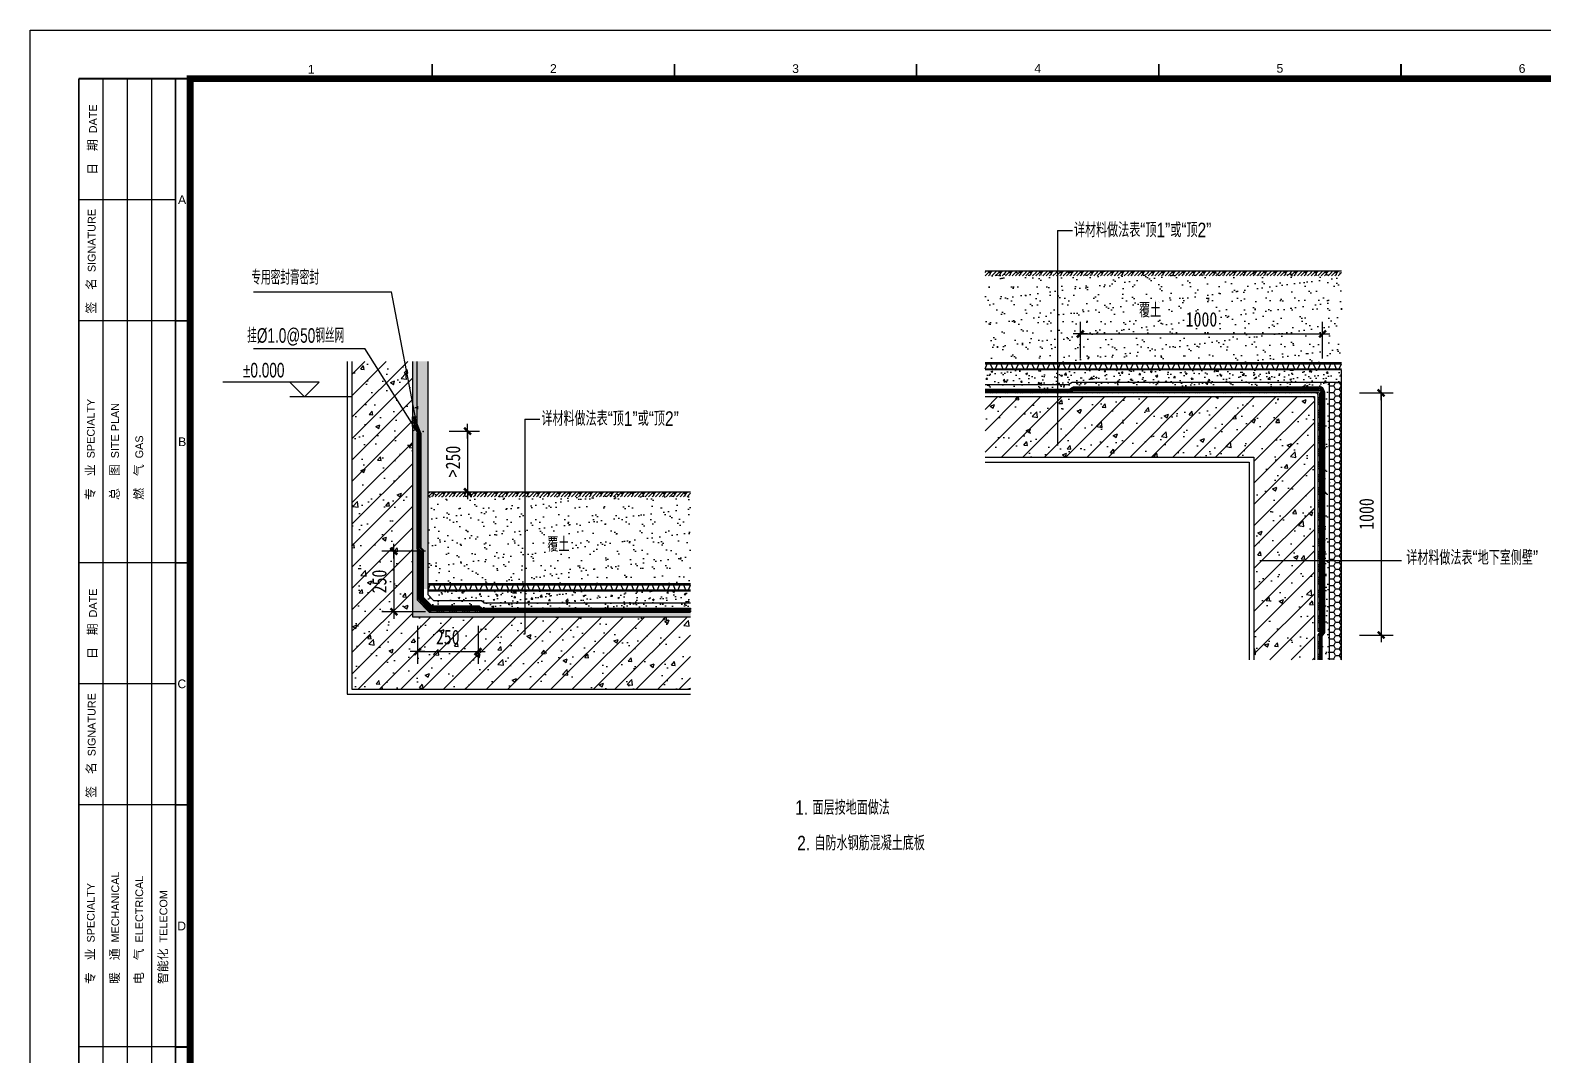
# Model space of a CAD drawing. Extents: x 447078 to 1776277, y 243534 to 519428.
# Drawn here: x 518995 to 525244, y 295565 to 299802 of the extents above; entities that cross this region are included whole.
import ezdxf
from ezdxf.enums import TextEntityAlignment as Align

# ---------------------------------------------------------------- set-up
doc = ezdxf.new("R2010")
doc.units = 0
doc.header["$LTSCALE"] = 1000
doc.header["$MEASUREMENT"] = 0
doc.layers.get('Defpoints').update_dxf_attribs({"color": 2, "lineweight": 15})
for name, color, linetype in [('ANNO-LEVL', 3, 'Continuous'), ('B-G', 3, 'Continuous'), ('DETL-THIN', 192, 'Continuous'), ('G-0-XREF', 2, 'Continuous'), ('GNRL-ANNO-DIMS', 3, 'Continuous'), ('HATH', 8, 'Continuous'), ('PUB-TEXT', 7, 'Continuous'), ('SEAT-ASCE', 30, 'Continuous'), ('WALL-HATH', 251, 'Continuous'), ('WALL-SHER', 210, 'Continuous'), ('图框CCDI_B0GA1+0.00$0$G-ANNO-TEXT', 33, 'Continuous'), ('图框CCDI_B0GA1+0.00$0$G-BORD', 3, 'Continuous')]:
    doc.layers.add(name, color=color, linetype=linetype)
doc.styles.add('CCDI-TOG-05', font='zjdz-s.shx', dxfattribs={"width": 0.8, "bigfont": 'zjdz.shx'})
doc.styles.add('DIM_FONT', font='txt', dxfattribs={"width": 0.8})
doc.styles.add('ZJDZ', font='zjdz-s.shx', dxfattribs={"width": 0.7, "bigfont": 'zjdz.shx'})
doc.styles.add('图框CCDI_B0GA1+0.00$0$CCDI_T_G01', font='arial.ttf')
doc.dimstyles.new('AXIS20', dxfattribs={"dimscale": 0.2, "dimtxt": 300, "dimasz": 1, "dimexe": 250, "dimexo": 300, "dimgap": 150, "dimtad": 1, "dimdec": 0, "dimzin": 0, "dimdsep": 46, "dimtxsty": 'DIM_FONT', "dimblk": '_DIMX', "dimblk1": '_DIMX', "dimblk2": '_DIMX', "dimcen": 0.09, "dimse1": 1, "dimse2": 1, "dimclrt": 7, "dimadec": 0, "dimazin": 0, "dimtfac": 1, "dimtdec": 0, "dimtix": 1, "dimtmove": 2, "dimatfit": 3, "dimldrblk": '_DIMX', "dimfxl": 1, "dimtolj": 1, "dimtzin": 0, "dimarcsym": 0})
pattern_1 = [(45, (-373964.51, 442472.995), (-26.5165043, 26.5165043), []), (45, (-373955.672, 442472.995), (-26.5165043, 26.5165043), []), (45, (-373946.833, 442472.995), (-26.5165043, 26.5165043), []), (45, (-373937.994, 442472.995), (-26.5165043, 26.5165043), [])]

# ---------------------------------------------------------------- blocks, each defined once
blk = doc.blocks.new('图框CCDI_B0GA1+0.00')
at = {"layer": '图框CCDI_B0GA1+0.00$0$G-BORD'}
for p, q in [((1500, 58400), (1500, 28400)), ((2000, 58400), (2000, 28400)), ((2500, 58400), (2500, 28400)), ((3300, 58400), (3050, 58400)), ((3300, 58400), (3050, 58400)), ((3000, 55900), (1000, 55900)), ((3000, 53400), (1000, 53400)), ((3050, 53400), (3300, 53400)), ((3000, 48400), (1000, 48400)), ((3050, 48400), (3300, 48400)), ((3000, 45900), (1000, 45900)), ((3000, 43400), (1000, 43400)), ((3050, 43400), (3300, 43400)), ((3000, 38400), (1000, 38400)), ((3050, 38400), (3300, 38400))]:
    blk.add_line(p, q, dxfattribs=at)
blk.add_lwpolyline([(0, 59400), (84100, 59400), (84100, 0), (0, 0)], close=True, dxfattribs=at)
at = {"layer": '图框CCDI_B0GA1+0.00$0$G-BORD', "const_width": 140}
blk.add_lwpolyline([(3300, 58400), (83100, 58400), (83100, 1000), (3300, 1000)], close=True, dxfattribs=at)
at = {"layer": '图框CCDI_B0GA1+0.00$0$G-BORD', "const_width": 35}
for points in [[(8300, 58700), (8300, 58400)], [(13300, 58700), (13300, 58400)], [(18300, 58400), (18300, 58700)], [(23300, 58400), (23300, 58700)], [(28300, 58400), (28300, 58700)], [(1000, 58400), (1000, 28400)], [(3300, 58400), (1000, 58400)], [(3000, 58400), (3000, 28400)], [(3300, 58400), (3300, 38400)], [(3300, 53400), (3000, 53400)], [(3300, 48400), (3000, 48400)], [(3300, 43400), (3000, 43400)], [(3300, 38400), (3000, 38400)]]:
    blk.add_lwpolyline(points, dxfattribs=at)
at = {"layer": '图框CCDI_B0GA1+0.00$0$G-ANNO-TEXT', "style": '图框CCDI_B0GA1+0.00$0$CCDI_T_G01'}
for s, p in [('1', (5800, 58595)), ('2', (10800, 58609)), ('3', (15800, 58607)), ('4', (20800, 58611)), ('5', (25800, 58613)), ('6', (30800, 58610)), ('A', (3134, 55900)), ('B', (3137, 50900)), ('C', (3129, 45900)), ('D', (3126, 40900))]:
    blk.add_text(s, height=180, dxfattribs=at).set_placement(p, align=Align.MIDDLE_CENTER)
at = {"layer": '图框CCDI_B0GA1+0.00$0$G-ANNO-TEXT', "char_height": 200, "rotation": 90, "style": '图框CCDI_B0GA1+0.00$0$CCDI_T_G01'}
for s, insert, width, attachment_point, line_spacing_factor in [('{\\fSimSun|b0|i0|c134|p54;\\H0.9x;日  期 \\fArial|b0|i0|c0|p39;\\H0.8889x;DATE}', (1295, 57141), 2500, 5, 0.96), ('{\\fSimSun|b0|i0|c134|p54;\\H0.9x;签  名 \\fArial|b0|i0|c0|p34;\\H0.8889x;SIGNATURE}', (1268, 53546), 3400, 4, 0.9), ('{\\fSimSun|b0|i0|c134|p54;\\H0.9x;专  业\\fSimSun|b0|i0|c0|p54; \\fArial|b0|i0|c0|p34;\\H0.8889x;SPECIALTY}', (1250, 49700), 5000, 4, 0.9), ('{\\fSimSun|b0|i0|c134|p54;\\H0.9x;总  图\\fSimSun|b0|i0|c0|p54; \\fArial|b0|i0|c0|p34;\\H0.8889x;SITE PLAN}', (1750, 49700), 3400, 4, 0.9), ('{\\fSimSun|b0|i0|c134|p54;\\H0.9x;燃  气\\fSimSun|b0|i0|c0|p54; \\fArial|b0|i0|c0|p34;\\H0.8889x;GAS}', (2250, 49700), 3400, 4, 0.9), ('{\\fSimSun|b0|i0|c134|p54;\\H0.9x;日  期 \\fArial|b0|i0|c0|p39;\\H0.8889x;DATE}', (1295, 47141), 2500, 5, 0.96), ('{\\fSimSun|b0|i0|c134|p54;\\H0.9x;签  名 \\fArial|b0|i0|c0|p34;\\H0.8889x;SIGNATURE}', (1268, 43546), 3400, 4, 0.9), ('{\\fSimSun|b0|i0|c134|p54;\\H0.9x;暖  通\\fSimSun|b0|i0|c0|p54; \\fArial|b0|i0|c0|p34;\\H0.8889x;MECHANICAL}', (1755, 39700), 3445.37, 4, 0.9), ('{\\fSimSun|b0|i0|c134|p54;\\H0.9x;电  气\\fSimSun|b0|i0|c0|p54; \\fArial|b0|i0|c0|p34;\\H0.8889x;ELECTRICAL}', (2250, 39700), 3400, 4, 0.9), ('{\\fSimSun|b0|i0|c134|p54;\\H0.9x;专  业\\fSimSun|b0|i0|c0|p54; \\fArial|b0|i0|c0|p34;\\H0.8889x;SPECIALTY}', (1250, 39700), 5000, 4, 0.9), ('{\\fSimSun|b0|i0|c134|p54;\\H0.9x;智能化\\fSimSun|b0|i0|c0|p54; \\fArial|b0|i0|c0|p34;\\H0.8889x;TELECOM}', (2750, 39700), 3400, 4, 0.9)]:
    blk.add_mtext(s, dxfattribs=dict(at, insert=insert, width=width, attachment_point=attachment_point, line_spacing_factor=line_spacing_factor))
blk = doc.blocks.new('_DIMX')
blk.add_line((-150, 0), (150, 0))
at = {"const_width": 50}
blk.add_lwpolyline([(-70, -70), (70, 70)], dxfattribs=at)
blk = doc.blocks.new('*D3594')
at = {"layer": 'Defpoints', "color": 0}
for p in [(520665.1, 298145.6), (520665.1, 297894.7), (520800.3, 297894.7)]:
    blk.add_point(p, dxfattribs=at)
at = {"layer": 'GNRL-ANNO-DIMS', "color": 0, "lineweight": -2}
for p, q in [((520725.1, 298145.6), (520850.3, 298145.6)), ((520800.3, 298145.4), (520800.3, 297894.9)), ((520725.1, 297894.7), (520850.3, 297894.7))]:
    blk.add_line(p, q, dxfattribs=at)
at = {"layer": 'GNRL-ANNO-DIMS', "color": 0, "lineweight": -2, "xscale": 0.2, "yscale": 0.2, "zscale": 0.2}
for p, rotation in [((520800.3, 298145.6), 90), ((520800.3, 297894.7), 270)]:
    blk.add_blockref('_DIMX', p, dxfattribs=dict(at, rotation=rotation))
at = {"layer": 'GNRL-ANNO-DIMS', "color": 7, "insert": (520740.3, 298020.2), "char_height": 60, "attachment_point": 5, "rotation": 90, "style": 'DIM_FONT'}
blk.add_mtext('\\A1;>250', dxfattribs=at)
blk = doc.blocks.new('*D3595')
at = {"layer": 'Defpoints', "color": 0}
for p in [(520686.3, 297649.6), (520496.1, 297399.6), (520686.3, 297399.6)]:
    blk.add_point(p, dxfattribs=at)
at = {"layer": 'GNRL-ANNO-DIMS', "color": 0, "lineweight": -2}
for p, q in [((520626.3, 297649.6), (520446.1, 297649.6)), ((520496.1, 297649.4), (520496.1, 297399.8)), ((520626.3, 297399.6), (520446.1, 297399.6))]:
    blk.add_line(p, q, dxfattribs=at)
at = {"layer": 'GNRL-ANNO-DIMS', "color": 0, "lineweight": -2, "xscale": 0.2, "yscale": 0.2, "zscale": 0.2}
for p, rotation in [((520496.1, 297649.6), 90), ((520496.1, 297399.6), 270)]:
    blk.add_blockref('_DIMX', p, dxfattribs=dict(at, rotation=rotation))
at = {"layer": 'GNRL-ANNO-DIMS', "color": 7, "insert": (520436.1, 297524.6), "char_height": 60, "attachment_point": 5, "rotation": 90, "style": 'DIM_FONT'}
blk.add_mtext('\\A1;250', dxfattribs=at)
blk = doc.blocks.new('*D3596')
at = {"layer": 'Defpoints', "color": 0}
for p in [(520593.7, 297400.9), (520843.7, 297400.9), (520843.7, 297234.7)]:
    blk.add_point(p, dxfattribs=at)
at = {"layer": 'GNRL-ANNO-DIMS', "color": 0, "lineweight": -2}
for p, q in [((520593.7, 297340.9), (520593.7, 297184.7)), ((520843.7, 297340.9), (520843.7, 297184.7)), ((520593.9, 297234.7), (520843.5, 297234.7))]:
    blk.add_line(p, q, dxfattribs=at)
at = {"layer": 'GNRL-ANNO-DIMS', "color": 0, "lineweight": -2, "xscale": 0.2, "yscale": 0.2, "zscale": 0.2, "rotation": 180}
blk.add_blockref('_DIMX', (520593.7, 297234.7), dxfattribs=at)
at = {"layer": 'GNRL-ANNO-DIMS', "color": 0, "lineweight": -2, "xscale": 0.2, "yscale": 0.2, "zscale": 0.2}
blk.add_blockref('_DIMX', (520843.7, 297234.7), dxfattribs=at)
at = {"layer": 'GNRL-ANNO-DIMS', "color": 7, "insert": (520718.7, 297294.7), "char_height": 60, "attachment_point": 5, "style": 'DIM_FONT'}
blk.add_mtext('\\A1;250', dxfattribs=at)
blk = doc.blocks.new('BG')
at = {"layer": 'ANNO-LEVL', "linetype": 'Continuous'}
blk.add_lwpolyline([(300, 300), (0, 0), (-300, 300), (1686, 300)], dxfattribs=at)
at = {"layer": 'ANNO-LEVL', "style": 'ZJDZ', "width": 0.7}
blk.add_attdef('BG', (230, 400), '', height=300, dxfattribs=at)
blk = doc.blocks.new('*D3597')
at = {"layer": 'Defpoints', "color": 0}
for p in [(520665.1, 298145.6), (520665.1, 297894.7), (520800.3, 297894.7)]:
    blk.add_point(p, dxfattribs=at)
at = {"layer": 'GNRL-ANNO-DIMS', "color": 0, "lineweight": -2}
for p, q in [((520725.1, 298145.6), (520850.3, 298145.6)), ((520800.3, 298145.4), (520800.3, 297894.9)), ((520725.1, 297894.7), (520850.3, 297894.7))]:
    blk.add_line(p, q, dxfattribs=at)
at = {"layer": 'GNRL-ANNO-DIMS', "color": 0, "lineweight": -2, "xscale": 0.2, "yscale": 0.2, "zscale": 0.2}
for p, rotation in [((520800.3, 298145.6), 90), ((520800.3, 297894.7), 270)]:
    blk.add_blockref('_DIMX', p, dxfattribs=dict(at, rotation=rotation))
at = {"layer": 'GNRL-ANNO-DIMS', "color": 7, "insert": (520740.3, 298020.2), "char_height": 60, "attachment_point": 5, "rotation": 90, "style": 'DIM_FONT'}
blk.add_mtext('\\A1;>250', dxfattribs=at)
blk = doc.blocks.new('*D3598')
at = {"layer": 'Defpoints', "color": 0}
for p in [(524330.9, 298546.9), (523330.9, 298385.9), (524330.9, 298385.9)]:
    blk.add_point(p, dxfattribs=at)
at = {"layer": 'GNRL-ANNO-DIMS', "color": 0, "lineweight": -2}
for p, q in [((523330.9, 298445.9), (523330.9, 298596.9)), ((524330.9, 298445.9), (524330.9, 298596.9)), ((523331.1, 298546.9), (524330.7, 298546.9))]:
    blk.add_line(p, q, dxfattribs=at)
at = {"layer": 'GNRL-ANNO-DIMS', "color": 0, "lineweight": -2, "xscale": 0.2, "yscale": 0.2, "zscale": 0.2, "rotation": 180}
blk.add_blockref('_DIMX', (523330.9, 298546.9), dxfattribs=at)
at = {"layer": 'GNRL-ANNO-DIMS', "color": 0, "lineweight": -2, "xscale": 0.2, "yscale": 0.2, "zscale": 0.2}
blk.add_blockref('_DIMX', (524330.9, 298546.9), dxfattribs=at)
at = {"layer": 'GNRL-ANNO-DIMS', "color": 7, "insert": (523830.9, 298606.9), "char_height": 60, "attachment_point": 5, "style": 'DIM_FONT'}
blk.add_mtext('\\A1;1000', dxfattribs=at)
blk = doc.blocks.new('*D3599')
at = {"layer": 'Defpoints', "color": 0}
for p in [(524422.8, 298303.3), (524422.8, 297303.3), (524572.6, 297303.3)]:
    blk.add_point(p, dxfattribs=at)
at = {"layer": 'GNRL-ANNO-DIMS', "color": 0, "lineweight": -2}
for p, q in [((524482.8, 298303.3), (524622.6, 298303.3)), ((524572.6, 298303.1), (524572.6, 297303.5)), ((524482.8, 297303.3), (524622.6, 297303.3))]:
    blk.add_line(p, q, dxfattribs=at)
at = {"layer": 'GNRL-ANNO-DIMS', "color": 0, "lineweight": -2, "xscale": 0.2, "yscale": 0.2, "zscale": 0.2}
for p, rotation in [((524572.6, 298303.3), 90), ((524572.6, 297303.3), 270)]:
    blk.add_blockref('_DIMX', p, dxfattribs=dict(at, rotation=rotation))
at = {"layer": 'GNRL-ANNO-DIMS', "color": 7, "insert": (524512.6, 297803.3), "char_height": 60, "attachment_point": 5, "rotation": 90, "style": 'DIM_FONT'}
blk.add_mtext('\\A1;1000', dxfattribs=at)
blk = doc.blocks.new('$LinePat$自然土壤')
at = {"color": 0}
for p, q in [((0, -90), (71, -19)), ((0, -300), (211, -89)), ((210, -300), (286, -224)), ((420, -300), (630, -90))]:
    blk.add_line(p, q, dxfattribs=at)
for points in [[(0, 0), (630, 0), (168, -45), (462, -45)], [(168, -45), (462, -45), (252, -132), (378, -132)], [(252, -132), (378, -132), (315, -300)]]:
    blk.add_solid(points, dxfattribs=at)

msp = doc.modelspace()

# ---------------------------------------------------------------- hatches: boundary and pattern name
at = {"layer": 'DETL-THIN'}
h = msp.add_hatch(dxfattribs=at)
h.set_pattern_fill('ANSI34', color=256, scale=50, style=0)
h.set_pattern_definition(pattern_1)
h.paths.add_polyline_path([(522937.3, 298308.5), (522937.3, 298303.5), (523289.2, 298303.5), (523306.3, 298313.5), (523639.7, 298313.5), (523639.7, 298318.5), (523305, 298318.5), (523287.9, 298308.5)])
h.paths.add_polyline_path([(523286.5, 298313.5), (523303.6, 298323.5), (523639.7, 298323.5), (523639.7, 298328.5), (523302.3, 298328.5), (523285.2, 298318.5), (522937.3, 298318.5), (522937.3, 298313.5)])
h = msp.add_hatch(dxfattribs=at)
h.set_pattern_fill('ANSI34', color=256, scale=50, style=0)
h.set_pattern_definition(pattern_1)
h.paths.add_polyline_path([(524313.3, 297200.6), (524318.3, 297200.6), (524318.3, 297302.3), (524328.3, 297316.9), (524328.3, 297446.9), (524323.3, 297446.9), (524323.3, 297318.5), (524313.3, 297303.9)])
h.paths.add_polyline_path([(524323.3, 297200.6), (524328.3, 297200.6), (524328.3, 297299.2), (524338.3, 297313.8), (524338.3, 297446.9), (524333.3, 297446.9), (524333.3, 297315.4), (524323.3, 297300.8)])
at = {"layer": 'HATH', "lineweight": -3}
h = msp.add_hatch(dxfattribs=at)
h.set_pattern_fill('AR-SAND', color=256, scale=15, style=0)
h.set_pattern_definition([(37.5, (136404.237, 381946.975), (-1.2000235, 36.7059928), [0, -28.956, 0, -32.385, 0, -30.95625]), (7.5, (136404.237, 381946.975), (33.714246, 53.7618825), [0, -15.621, 0, -26.0985, 0, -10.00125]), (327.5, (136380.805, 381946.975), (59.3244278, 0.1077889), [0, -9.525, 0, -34.29, 0, -44.7675]), (317.5, (136380.805, 381946.975), (57.266734, 16.719699), [0, -4.7625, 0, -22.479, 0, -25.7175])])
h.paths.add_polyline_path([(520592.3, 298433.4), (520572.8, 298433.4), (520572.8, 298204.1), (520592.3, 298204.1)])
h.paths.add_polyline_path([(520637.8, 298433.4), (520592.3, 298433.4), (520592.3, 298243), (520593.7, 298243), (520593.7, 298249), (520594.4, 298250.1), (520594.4, 298243), (520593.7, 298243), (520593.7, 298153.1), (520609.1, 298137.8), (520609.1, 297666.2), (520619.2, 297656.2), (520619.2, 297494.1), (520637.8, 297494.1)])
h.paths.add_polyline_path([(520592.3, 298144.6), (520572.8, 298164.1), (520572.8, 297379.1), (521721.2, 297379.1), (521721.2, 297398.4), (520642.5, 297398.4), (520592.3, 297448.6)])
h.paths.add_polyline_path([(520592.3, 298204.1), (520572.8, 298204.1), (520572.8, 298164.1), (520592.3, 298144.6), (520592.3, 297448.6), (520642.5, 297398.4), (521721.2, 297398.4), (521721.2, 297399.1), (520852.8, 297399.1), (520842.8, 297409.1), (520646.9, 297409.1), (520602.8, 297453.3), (520602.8, 297649.1), (520592.8, 297659.1), (520592.8, 298138.3), (520597.8, 298138.3), (520597.8, 297661.2), (520607.8, 297651.2), (520607.8, 297455.3), (520649, 297414.1), (520844.8, 297414.1), (520854.8, 297404.1), (520869, 297404.1), (521721.2, 297404.1), (521721.2, 297409.1), (520878.1, 297409.1), (520856.9, 297409.1), (520846.9, 297419.1), (520651, 297419.1), (520612.8, 297457.4), (520612.8, 297653.3), (520602.8, 297663.3), (520602.8, 298134.8), (520576, 298161.6), (520576, 298203.9), (520581, 298203.9), (520581, 298163.7), (520592.3, 298152.3)])
at = {"layer": 'HATH'}
h = msp.add_hatch(dxfattribs=at)
h.set_pattern_fill('HONEY', color=256, scale=10, style=0)
h.set_pattern_definition([(0, (135741.097, 382855.806), (23.8125, 13.74815), [15.875, -31.75]), (120, (135741.097, 382855.806), (-23.81249716, 13.74815493), [15.875, -31.75]), (60, (135741.097, 382855.806), (2.84e-06, 27.49630493), [-31.75, 15.875])])
h.paths.add_polyline_path([(524359.6, 297200.6), (524409.6, 297200.6), (524409.6, 298348.5), (524359.6, 298348.5)])
at = {"layer": 'HATH', "lineweight": -3}
h = msp.add_hatch(dxfattribs=at)
h.set_pattern_fill('ANSI37', color=256, scale=50, style=0)
h.set_pattern_definition([(45, (-448980.674, 72276.6186), (-4.419417382, 4.419417382), []), (135, (-448980.674, 72276.6186), (-4.419417382, -4.419417382), [])])
h.paths.add_polyline_path([(520581, 298203.9), (520581, 298163.7), (520607.8, 298136.9)])
h = msp.add_hatch(dxfattribs=at)
h.set_pattern_fill('AR-SAND', color=256, scale=20, style=0)
h.set_pattern_definition([(37.5, (136404.237, 381946.975), (-1.6000313, 48.9413237), [0, -38.608, 0, -43.18, 0, -41.275]), (7.5, (136404.24, 381946.975), (44.952328, 71.68251), [0, -20.828, 0, -34.798, 0, -13.335]), (327.5, (136372.995, 381946.975), (79.099237, 0.1437185), [0, -12.7, 0, -45.72, 0, -59.69]), (317.5, (136372.995, 381946.975), (76.355645, 22.292932), [0, -6.35, 0, -29.972, 0, -34.29])])
h.paths.add_polyline_path([(521721.2, 297414.1), (521721.2, 297435.7), (520867.9, 297435.7), (520858.2, 297445.3), (520661.8, 297445.3), (520637.8, 297469.5), (520617.8, 297469.5), (520617.8, 297459.5), (520653.1, 297424.1), (520849, 297424.1), (520859, 297414.1)])
at = {"layer": 'WALL-HATH'}
h = msp.add_hatch(dxfattribs=at)
h.set_pattern_fill('AR-SAND', color=256, scale=30, style=0)
h.set_pattern_definition([(37.5, (135741.1, 382855.806), (-2.400047, 73.411986), [0, -57.912, 0, -64.77, 0, -61.9125]), (7.5, (135741.1, 382855.81), (67.428492, 107.523765), [0, -31.242, 0, -52.197, 0, -20.0025]), (327.5, (135694.234, 382855.806), (118.648856, 0.215578), [0, -19.05, 0, -68.58, 0, -89.535]), (317.5, (135694.23, 382855.81), (114.533468, 33.439398), [0, -9.525, 0, -44.958, 0, -51.435])])
h.paths.add_polyline_path([(524409.6, 298428.5), (524409.6, 298807.5), (522943.4, 298807.5), (522937.3, 298801.5), (522937.3, 298428.5)])
h = msp.add_hatch(dxfattribs=at)
h.set_pattern_fill('钢筋混凝土', color=256, scale=25, style=0)
h.set_pattern_definition([(45, (136404.237, 381946.975), (-44.194174, 44.194174), []), (50, (136404.24, 381946.97), (179.315046, -15.688034), [18.75, -206.25]), (355, (136404.24, 381946.97), (-34.68783, 188.04803), [15, -165]), (100.4514, (136419.18, 381945.67), (144.627345, 172.359886), [15.93505, -175.28553]), (46.1842, (136404.24, 381996.97), (266.81026, -41.37975), [28.125, -309.375]), (96.6356, (136426.47, 381993.53), (233.66568, 243.52947), [23.90257, -262.92825]), (351.1842, (136404.24, 381996.97), (233.66549, 243.52965), [22.5, -247.5]), (21, (136429.24, 381984.47), (149.226763, -100.65472), [18.75, -206.25]), (326, (136429.24, 381984.47), (60.82883, 181.28751), [15, -165]), (71.4514, (136441.67, 381976.09), (210.05566, 80.632624), [15.93505, -175.28553]), (37.5, (136404.24, 381946.975), (3.039964, 83.223463), [0, -163, 0, -167.5, 0, -165.625]), (7.5, (136404.24, 381946.975), (65.767384, 98.602928), [0, -95.5, 0, -159.25, 0, -63.125]), (327.5, (136348.49, 381946.975), (133.455609, -5.638718), [0, -62.5, 0, -195, 0, -258.75]), (317.5, (136323.49, 381946.97), (145.796542, 25.026246), [0, -81.25, 0, -129.5, 0, -183.75])])
h.paths.add_polyline_path([(520572.8, 298433.4), (520322.8, 298433.4), (520322.8, 297079.1), (521721.2, 297079.1), (521721.2, 297379.1), (520572.8, 297379.1)])
h = msp.add_hatch(dxfattribs=at)
h.set_pattern_fill('混凝土', color=256, scale=10, style=0)
h.set_pattern_definition([(50, (135741.097, 382855.806), (71.726018, -6.2752135), [7.5, -82.5]), (355, (135741.1, 382855.806), (-13.875133, 75.219213), [6, -66]), (100.4514, (135747.074, 382855.28), (57.850938, 68.943954), [6.374019, -70.114211]), (46.1842, (135741.1, 382875.81), (106.724105, -16.551901), [11.25, -123.75]), (96.6356, (135749.99, 382874.43), (93.46627, 97.411787), [9.56103, -105.1713]), (351.1842, (135741.1, 382875.81), (93.466195, 97.41186), [9, -99]), (21, (135751.097, 382870.806), (59.690705, -40.261889), [7.5, -82.5]), (326, (135751.1, 382870.806), (24.331533, 72.515005), [6, -66]), (71.4514, (135756.07, 382867.45), (84.022263, 32.25305), [6.374019, -70.114211]), (37.5, (135741.097, 382855.806), (1.2159855, 33.2893854), [0, -65.2, 0, -67, 0, -66.25]), (7.5, (135741.097, 382855.806), (26.3069537, 39.4411712), [0, -38.2, 0, -63.7, 0, -25.25]), (327.5, (135718.797, 382855.806), (53.3822436, -2.2554872), [0, -25, 0, -78, 0, -103.5]), (317.5, (135708.797, 382855.806), (58.318617, 10.010498), [0, -32.5, 0, -51.8, 0, -73.5])])
h.paths.add_polyline_path([(524409.6, 298348.5), (524409.6, 298398.5), (522937.3, 298398.5), (522937.3, 298338.5), (523279.8, 298338.5), (523296.9, 298348.5)])
h = msp.add_hatch(dxfattribs=at)
h.set_pattern_fill('AR-SAND', color=256, scale=20, style=0)
h.set_pattern_definition([(37.5, (135741.097, 382855.806), (-1.6000313, 48.9413237), [0, -38.608, 0, -43.18, 0, -41.275]), (7.5, (135741.1, 382855.806), (44.952328, 71.68251), [0, -20.828, 0, -34.798, 0, -13.335]), (327.5, (135709.855, 382855.806), (79.099237, 0.1437185), [0, -12.7, 0, -45.72, 0, -59.69]), (317.5, (135709.855, 382855.806), (76.355645, 22.292932), [0, -6.35, 0, -29.972, 0, -34.29])])
edge = h.paths.add_edge_path()
edge.add_line((524328.3, 297200.6), (524359.6, 297200.6))
edge.add_line((524359.6, 297200.6), (524359.6, 298348.5))
edge.add_line((524359.6, 298348.5), (523296.9, 298348.5))
edge.add_line((523296.9, 298348.5), (523279.8, 298338.5))
edge.add_line((523279.8, 298338.5), (522937.3, 298338.5))
edge.add_line((522937.3, 298338.5), (522937.3, 298318.5))
edge.add_line((522937.3, 298318.5), (523285.2, 298318.5))
edge.add_line((523285.2, 298318.5), (523302.3, 298328.5))
edge.add_line((523302.3, 298328.5), (524318.3, 298328.5))
edge.add_arc((524318.3, 298308.5), 20, 360, 90, ccw=False)
edge.add_line((524338.3, 298308.5), (524338.3, 297313.8))
edge.add_line((524338.3, 297313.8), (524328.3, 297299.2))
edge.add_line((524328.3, 297299.2), (524328.3, 297200.6))
h = msp.add_hatch(dxfattribs=at)
h.set_pattern_fill('钢筋混凝土', color=256, scale=25, style=0)
h.set_pattern_definition([(45, (135741.1, 382855.806), (-44.194174, 44.194174), []), (50, (135741.1, 382855.8), (179.315046, -15.688034), [18.75, -206.25]), (355, (135741.1, 382855.8), (-34.68783, 188.04803), [15, -165]), (100.4514, (135756.04, 382854.5), (144.627345, 172.359886), [15.93505, -175.28553]), (46.1842, (135741.1, 382905.8), (266.81026, -41.37975), [28.125, -309.375]), (96.6356, (135763.33, 382902.36), (233.66568, 243.52947), [23.90257, -262.92825]), (351.1842, (135741.1, 382905.8), (233.66549, 243.52965), [22.5, -247.5]), (21, (135766.1, 382893.3), (149.226763, -100.65472), [18.75, -206.25]), (326, (135766.1, 382893.3), (60.82883, 181.28751), [15, -165]), (71.4514, (135778.53, 382884.92), (210.05566, 80.632624), [15.93505, -175.28553]), (37.5, (135741.1, 382855.806), (3.039964, 83.223463), [0, -163, 0, -167.5, 0, -165.625]), (7.5, (135741.1, 382855.81), (65.767384, 98.602928), [0, -95.5, 0, -159.25, 0, -63.125]), (327.5, (135685.35, 382855.806), (133.455609, -5.638718), [0, -62.5, 0, -195, 0, -258.75]), (317.5, (135660.35, 382855.81), (145.796542, 25.026246), [0, -81.25, 0, -129.5, 0, -183.75])])
h.paths.add_polyline_path([(524047.8, 297200.6), (524297.8, 297200.6), (524297.8, 298288), (522937.3, 298288), (522937.3, 298038), (524047.8, 298038)])
h = msp.add_hatch(dxfattribs=at)
h.set_pattern_fill('ANSI34', color=256, scale=50, style=0)
h.set_pattern_definition(pattern_1)
h.paths.add_polyline_path([(524313.3, 297318.5), (524318.3, 297318.5), (524318.3, 297446.9), (524313.3, 297446.9)])
h.paths.add_polyline_path([(524318.3, 298298.5, 0.414214), (524308.3, 298308.5), (523306.3, 298308.5), (523306.3, 298303.5), (524303.3, 298303.5, -0.414214), (524313.3, 298293.5), (524313.3, 297446.9), (524318.3, 297446.9)])
h = msp.add_hatch(dxfattribs=at)
h.set_pattern_fill('ANSI34', color=256, scale=50, style=0)
h.set_pattern_definition(pattern_1)
h.paths.add_polyline_path([(524333.3, 298308.5), (524333.3, 297446.9), (524338.3, 297446.9), (524338.3, 298308.5, 0.414214), (524318.3, 298328.5), (523639.7, 298328.5), (523639.7, 298323.5), (524318.3, 298323.5, -0.414214)])
h.paths.add_polyline_path([(524313.3, 298313.5, -0.414214), (524323.3, 298303.5), (524323.3, 297446.9), (524328.3, 297446.9), (524328.3, 298308.5, 0.414214), (524318.3, 298318.5), (523639.7, 298318.5), (523639.7, 298313.5)], flags=17)
h = msp.add_hatch(dxfattribs=at)
h.set_pattern_fill('ANSI34', color=256, scale=50, style=0)
h.set_pattern_definition([(45, (-448980.674, 72276.62), (-26.5165043, 26.5165043), []), (45, (-448971.835, 72276.62), (-26.5165043, 26.5165043), []), (45, (-448962.996, 72276.62), (-26.5165043, 26.5165043), []), (45, (-448954.158, 72276.62), (-26.5165043, 26.5165043), [])])
h.paths.add_polyline_path([(520849, 297424.1), (520653.1, 297424.1), (520617.8, 297459.5), (520617.8, 297655.3), (520607.8, 297665.3), (520607.8, 298136.9), (520581, 298163.7), (520581, 298203.9), (520576, 298203.9), (520576, 298161.6), (520602.8, 298134.8), (520602.8, 297663.3), (520612.8, 297653.3), (520612.8, 297457.4), (520651, 297419.1), (520846.9, 297419.1), (520856.9, 297409.1), (520878.1, 297409.1), (521721.2, 297409.1), (521721.2, 297414.1), (520859, 297414.1)])
h.paths.add_polyline_path([(520844.8, 297414.1), (520649, 297414.1), (520607.8, 297455.3), (520607.8, 297651.2), (520597.8, 297661.2), (520597.8, 298138.3), (520592.8, 298138.3), (520592.8, 297659.1), (520602.8, 297649.1), (520602.8, 297453.3), (520646.9, 297409.1), (520842.8, 297409.1), (520852.8, 297399.1), (521721.2, 297399.1), (521721.2, 297404.1), (520869, 297404.1), (520854.8, 297404.1)])
h.paths.add_polyline_path([(520842.8, 297404.1), (520644.8, 297404.1), (520597.8, 297451.2), (520597.8, 297649.1), (520592.8, 297649.1), (520592.8, 297449.1), (520642.8, 297399.1), (520842.8, 297399.1)], flags=16)
h = msp.add_hatch(dxfattribs=at)
h.set_pattern_fill('AR-SAND', color=256, scale=30, style=0)
h.set_pattern_definition([(37.5, (136404.237, 381946.975), (-2.400047, 73.411986), [0, -57.912, 0, -64.77, 0, -61.9125]), (7.5, (136404.24, 381946.97), (67.428492, 107.523765), [0, -31.242, 0, -52.197, 0, -20.0025]), (327.5, (136357.374, 381946.975), (118.648856, 0.215578), [0, -19.05, 0, -68.58, 0, -89.535]), (317.5, (136357.37, 381946.97), (114.533468, 33.439398), [0, -9.525, 0, -44.958, 0, -51.435])])
h.paths.add_polyline_path([(521721.2, 297894.7), (520637.8, 297894.7), (520637.8, 297510.7), (521721.2, 297510.7)])
h.paths.add_polyline_path([(521118.1, 297634.4), (521258.2, 297634.4), (521258.2, 297734.8), (521118.1, 297734.8)], flags=24)
h = msp.add_hatch(dxfattribs=at)
h.set_pattern_fill('混凝土', color=256, scale=10, style=0)
h.set_pattern_definition([(50, (136404.237, 381946.975), (71.726018, -6.2752135), [7.5, -82.5]), (355, (136404.24, 381946.975), (-13.875133, 75.219213), [6, -66]), (100.4514, (136410.214, 381946.45), (57.850938, 68.943954), [6.374019, -70.114211]), (46.1842, (136404.24, 381966.975), (106.724105, -16.551901), [11.25, -123.75]), (96.6356, (136413.13, 381965.6), (93.46627, 97.411787), [9.56103, -105.1713]), (351.1842, (136404.24, 381966.97), (93.466195, 97.41186), [9, -99]), (21, (136414.237, 381961.975), (59.690705, -40.261889), [7.5, -82.5]), (326, (136414.24, 381961.975), (24.331533, 72.515005), [6, -66]), (71.4514, (136419.21, 381958.62), (84.022263, 32.25305), [6.374019, -70.114211]), (37.5, (136404.237, 381946.975), (1.2159855, 33.2893854), [0, -65.2, 0, -67, 0, -66.25]), (7.5, (136404.237, 381946.975), (26.3069537, 39.4411712), [0, -38.2, 0, -63.7, 0, -25.25]), (327.5, (136381.937, 381946.975), (53.3822436, -2.2554872), [0, -25, 0, -78, 0, -103.5]), (317.5, (136371.937, 381946.975), (58.318617, 10.010498), [0, -32.5, 0, -51.8, 0, -73.5])])
h.paths.add_polyline_path([(521721.2, 297485.7), (520637.8, 297485.7), (520637.8, 297469.5), (520661.8, 297445.3), (520858.2, 297445.3), (520867.9, 297435.7), (521721.2, 297435.7)])

# ---------------------------------------------------------------- linework, layer by layer
at = {"layer": 'DETL-THIN'}
for p, q in [((520592.3, 298175.6), (520592.3, 298433.4)), ((520637.8, 297469.5), (520637.8, 298433.4)), ((524409.6, 298398.5), (522937.3, 298398.5)), ((524359.6, 297200.6), (524359.6, 298348.5)), ((524409.6, 297200.6), (524409.6, 298398.5)), ((524323.3, 297318.5), (524323.3, 298303.5)), ((524328.3, 298308.5), (524328.3, 297316.9)), ((524333.3, 298308.5), (524333.3, 297315.4)), ((524338.3, 298308.5), (524338.3, 297313.8)), ((520572.8, 298204.1), (520592.3, 298204.1)), ((520592.3, 298144.6), (520572.8, 298164.1)), ((520592.3, 298144.6), (520592.3, 297448.6)), ((520637.8, 297485.7), (521721.2, 297485.7)), ((520642.5, 297398.4), (520592.3, 297448.6)), ((520661.8, 297445.3), (520637.8, 297469.5)), ((520858.2, 297445.3), (520661.8, 297445.3)), ((520867.9, 297435.7), (520858.2, 297445.3)), ((520867.9, 297435.7), (521721.2, 297435.7)), ((520642.5, 297398.4), (521721.2, 297398.4)), ((524313.3, 297303.9), (524323.3, 297318.5)), ((524313.3, 297200.6), (524313.3, 297303.9)), ((524328.3, 297316.9), (524318.3, 297302.3)), ((524318.3, 297302.3), (524318.3, 297200.6)), ((524333.3, 297315.4), (524323.3, 297300.8)), ((524323.3, 297300.8), (524323.3, 297200.6)), ((524338.3, 297313.8), (524328.3, 297299.2)), ((524328.3, 297299.2), (524328.3, 297200.6))]:
    msp.add_line(p, q, dxfattribs=at)
for points in [[(522937.3, 298807.5), (524409.6, 298807.5)], [(520302.8, 298433.4), (520302.8, 297059.1), (521721.2, 297059.1)], [(522937.3, 298428.5), (524409.6, 298428.5)], [(522937.3, 298423.5), (524409.6, 298423.5)], [(522937.3, 298403.5), (524409.6, 298403.5)], [(522937.3, 298338.5), (523279.8, 298338.5), (523296.9, 298348.5), (524409.6, 298348.5)], [(522937.3, 298318.5), (523285.2, 298318.5), (523302.3, 298328.5), (524318.3, 298328.5)], [(524318.3, 298323.5), (523303.6, 298323.5), (523286.5, 298313.5), (522937.3, 298313.5)], [(524318.3, 298318.5), (523305, 298318.5), (523287.9, 298308.5), (522937.3, 298308.5)], [(524313.3, 298313.5), (523306.3, 298313.5), (523289.2, 298303.5), (522937.3, 298303.5)], [(522937.3, 298018), (524027.8, 298018), (524027.8, 297200.6)], [(520637.8, 297894.7), (521721.2, 297894.7)], [(520637.8, 297515.7), (521721.2, 297515.7)], [(520637.8, 297510.7), (521721.2, 297510.7)], [(520637.8, 297490.7), (521721.2, 297490.7)], [(520637.8, 297485.7), (521721.2, 297485.7)]]:
    msp.add_lwpolyline(points, dxfattribs=at)
msp.add_lwpolyline([(523306.3, 298308.5), (523306.3, 298303.5), (523306.3, 298308.5), (524308.3, 298308.5, -0.414214), (524318.3, 298298.5), (524318.3, 297318.5), (524313.3, 297318.5), (524313.3, 298293.5, 0.414214), (524303.3, 298303.5), (523306.3, 298303.5), (523289.2, 298303.5)], format="xyb", dxfattribs=at)
for points in [[(520576, 298203.9), (520581, 298203.9), (520581, 298163.7), (520607.8, 298136.9), (520607.8, 297665.3), (520617.8, 297655.3), (520617.8, 297459.5), (520653.1, 297424.1), (520849, 297424.1), (520859, 297414.1), (521721.2, 297414.1), (521721.2, 297409.1), (520878.1, 297409.1), (520856.9, 297409.1), (520846.9, 297419.1), (520651, 297419.1), (520612.8, 297457.4), (520612.8, 297653.3), (520602.8, 297663.3), (520602.8, 298134.8), (520576, 298161.6)], [(520597.8, 297661.2), (520607.8, 297651.2), (520607.8, 297455.3), (520649, 297414.1), (520844.8, 297414.1), (520854.8, 297404.1), (520869, 297404.1), (521721.2, 297404.1), (521721.2, 297399.1), (520852.8, 297399.1), (520842.8, 297409.1), (520646.9, 297409.1), (520602.8, 297453.3), (520602.8, 297649.1), (520592.8, 297659.1), (520592.8, 298138.3), (520597.8, 298138.3)], [(520597.8, 297649.1), (520592.8, 297649.1), (520592.8, 297449.1), (520642.8, 297399.1), (520842.8, 297399.1), (520842.8, 297404.1), (520644.8, 297404.1), (520597.8, 297451.2)]]:
    msp.add_lwpolyline(points, close=True, dxfattribs=at)
for centre, radius in [((524313.3, 298303.5), 10), ((524318.3, 298308.5), 20), ((524318.3, 298308.5), 15), ((524318.3, 298308.5), 10)]:
    msp.add_arc(centre, radius, 0, 90, dxfattribs=at)
at = {"layer": 'GNRL-ANNO-DIMS'}
for p, q in [((523236.4, 298973.9), (523236.4, 298085.6)), ((519916.6, 298721), (520486.1, 298721)), ((520592.5, 298164.9), (520486.1, 298721)), ((519916.6, 298486.7), (520375.6, 298486.7)), ((520609.5, 298118.4), (520375.6, 298486.7)), ((520322.8, 298287.5), (520067, 298287.5)), ((521037.2, 298194.7), (521037.2, 297306.4)), ((524072.5, 297611.6), (524657, 297611.6))]:
    msp.add_line(p, q, dxfattribs=at)
for points in [[(523236.4, 298973.9), (523298.6, 298973.9)], [(521037.2, 298194.7), (521099.4, 298194.7)]]:
    msp.add_lwpolyline(points, dxfattribs=at)
at = {"layer": 'HATH', "lineweight": -3}
for p, q in [((520582.3, 298243), (520594.4, 298243)), ((520594.4, 298249), (520594.4, 298237)), ((520573.4, 298164.1), (520573.4, 298204.1)), ((520607.8, 298136.9), (520581, 298203.9)), ((520584.8, 298160.6), (520592, 298153.4)), ((520577.5, 298146.6), (520588.1, 298157.3))]:
    msp.add_line(p, q, dxfattribs=at)
msp.add_point((520617, 298144), dxfattribs=at)
at = {"layer": 'WALL-HATH'}
for points in [[(522937.3, 298403.5), (522946.1, 298423.5), (522959, 298423.5), (522967.8, 298403.5), (522980.3, 298403.5), (522989.1, 298423.5), (523002.1, 298423.5), (523010.8, 298403.5), (523023.4, 298403.5), (523032.1, 298423.5), (523045.1, 298423.5), (523053.8, 298403.5), (523066.4, 298403.5), (523075.1, 298423.5), (523088.1, 298423.5), (523096.8, 298403.5), (523109.4, 298403.5), (523118.1, 298423.5), (523131.1, 298423.5), (523139.9, 298403.5), (523152.4, 298403.5), (523161.2, 298423.5), (523174.1, 298423.5), (523182.9, 298403.5), (523195.4, 298403.5), (523204.2, 298423.5), (523217.2, 298423.5), (523225.9, 298403.5), (523238.5, 298403.5), (523247.2, 298423.5), (523260.2, 298423.5), (523268.9, 298403.5), (523281.5, 298403.5), (523290.2, 298423.5), (523303.2, 298423.5), (523311.9, 298403.5), (523324.5, 298403.5), (523333.2, 298423.5), (523346.2, 298423.5), (523355, 298403.5), (523367.5, 298403.5), (523376.2, 298423.5), (523389.2, 298423.5), (523398, 298403.5), (523410.5, 298403.5), (523419.3, 298423.5), (523432.3, 298423.5), (523441, 298403.5), (523453.6, 298403.5), (523462.3, 298423.5), (523475.3, 298423.5), (523484, 298403.5), (523496.6, 298403.5), (523505.3, 298423.5), (523518.3, 298423.5), (523527, 298403.5), (523539.6, 298403.5), (523548.3, 298423.5), (523561.3, 298423.5), (523570.1, 298403.5), (523582.6, 298403.5), (523591.3, 298423.5), (523604.3, 298423.5), (523613.1, 298403.5), (523625.6, 298403.5), (523634.4, 298423.5), (523647.4, 298423.5), (523656.1, 298403.5), (523668.6, 298403.5), (523677.4, 298423.5), (523690.4, 298423.5), (523699.1, 298403.5), (523711.7, 298403.5), (523720.4, 298423.5), (523733.4, 298423.5), (523742.1, 298403.5), (523754.7, 298403.5), (523763.4, 298423.5), (523776.4, 298423.5), (523785.2, 298403.5), (523797.7, 298403.5), (523806.4, 298423.5), (523819.4, 298423.5), (523828.2, 298403.5), (523840.7, 298403.5), (523849.5, 298423.5), (523862.5, 298423.5), (523871.2, 298403.5), (523883.7, 298403.5), (523892.5, 298423.5), (523905.5, 298423.5), (523914.2, 298403.5), (523926.8, 298403.5), (523935.5, 298423.5), (523948.5, 298423.5), (523957.2, 298403.5), (523969.8, 298403.5), (523978.5, 298423.5), (523991.5, 298423.5), (524000.3, 298403.5), (524012.8, 298403.5), (524021.5, 298423.5), (524034.5, 298423.5), (524043.3, 298403.5), (524055.8, 298403.5), (524064.6, 298423.5), (524077.6, 298423.5), (524086.3, 298403.5), (524098.8, 298403.5), (524107.6, 298423.5), (524120.6, 298423.5), (524129.3, 298403.5), (524141.9, 298403.5), (524150.6, 298423.5), (524163.6, 298423.5), (524172.3, 298403.5), (524184.9, 298403.5), (524193.6, 298423.5), (524206.6, 298423.5), (524215.4, 298403.5), (524227.9, 298403.5), (524236.6, 298423.5), (524249.6, 298423.5), (524258.4, 298403.5), (524270.9, 298403.5), (524279.7, 298423.5), (524292.7, 298423.5), (524301.4, 298403.5), (524313.9, 298403.5), (524322.7, 298423.5), (524335.7, 298423.5), (524344.4, 298403.5), (524357, 298403.5), (524365.7, 298423.5), (524378.7, 298423.5), (524387.4, 298403.5), (524400, 298403.5), (524408.7, 298423.5), (524409.6, 298423.5)], [(520637.8, 297490.7), (520646.5, 297510.7), (520659.5, 297510.7), (520668.2, 297490.7), (520680.8, 297490.7), (520689.5, 297510.7), (520702.5, 297510.7), (520711.2, 297490.7), (520723.8, 297490.7), (520732.5, 297510.7), (520745.5, 297510.7), (520754.3, 297490.7), (520766.8, 297490.7), (520775.6, 297510.7), (520788.5, 297510.7), (520797.3, 297490.7), (520809.8, 297490.7), (520818.6, 297510.7), (520831.6, 297510.7), (520840.3, 297490.7), (520852.9, 297490.7), (520861.6, 297510.7), (520874.6, 297510.7), (520883.3, 297490.7), (520895.9, 297490.7), (520904.6, 297510.7), (520917.6, 297510.7), (520926.3, 297490.7), (520938.9, 297490.7), (520947.6, 297510.7), (520960.6, 297510.7), (520969.4, 297490.7), (520981.9, 297490.7), (520990.7, 297510.7), (521003.6, 297510.7), (521012.4, 297490.7), (521024.9, 297490.7), (521033.7, 297510.7), (521046.7, 297510.7), (521055.4, 297490.7), (521068, 297490.7), (521076.7, 297510.7), (521089.7, 297510.7), (521098.4, 297490.7), (521111, 297490.7), (521119.7, 297510.7), (521132.7, 297510.7), (521141.4, 297490.7), (521154, 297490.7), (521162.7, 297510.7), (521175.7, 297510.7), (521184.5, 297490.7), (521197, 297490.7), (521205.7, 297510.7), (521218.7, 297510.7), (521227.5, 297490.7), (521240, 297490.7), (521248.8, 297510.7), (521261.8, 297510.7), (521270.5, 297490.7), (521283.1, 297490.7), (521291.8, 297510.7), (521304.8, 297510.7), (521313.5, 297490.7), (521326.1, 297490.7), (521334.8, 297510.7), (521347.8, 297510.7), (521356.5, 297490.7), (521369.1, 297490.7), (521377.8, 297510.7), (521390.8, 297510.7), (521399.6, 297490.7), (521412.1, 297490.7), (521420.8, 297510.7), (521433.8, 297510.7), (521442.6, 297490.7), (521455.1, 297490.7), (521463.9, 297510.7), (521476.9, 297510.7), (521485.6, 297490.7), (521498.1, 297490.7), (521506.9, 297510.7), (521519.9, 297510.7), (521528.6, 297490.7), (521541.2, 297490.7), (521549.9, 297510.7), (521562.9, 297510.7), (521571.6, 297490.7), (521584.2, 297490.7), (521592.9, 297510.7), (521605.9, 297510.7), (521614.7, 297490.7), (521627.2, 297490.7), (521635.9, 297510.7), (521648.9, 297510.7), (521657.7, 297490.7), (521670.2, 297490.7), (521679, 297510.7), (521692, 297510.7), (521700.7, 297490.7), (521713.2, 297490.7), (521721.2, 297508.9)]]:
    msp.add_lwpolyline(points, dxfattribs=at)
at = {"layer": 'WALL-SHER'}
for points in [[(520322.8, 298433.4), (520322.8, 297079.1), (521721.2, 297079.1)], [(520572.8, 298433.4), (520572.8, 297379.1), (521721.2, 297379.1)], [(522937.3, 298288), (524297.8, 298288), (524297.8, 297200.6)], [(522937.3, 298038), (524047.8, 298038), (524047.8, 297200.6)]]:
    msp.add_lwpolyline(points, dxfattribs=at)

# ---------------------------------------------------------------- block references
at = {"layer": 'G-0-XREF', "xscale": 0.2, "yscale": 0.2, "zscale": 0.2}
msp.add_blockref('图框CCDI_B0GA1+0.00', (518994.8, 287921.6), dxfattribs=at)
at = {"layer": 'GNRL-ANNO-DIMS'}
ref = msp.add_blockref('BG', (520127, 298287.5), dxfattribs=dict(at, xscale=-0.2000000029802322, yscale=0.1999999992549419, zscale=0.2000000000000455))
ref.add_attrib('BG', '%%p0.000', (519873, 298367.5), dxfattribs={"layer": 'B-G', "height": 60, "style": 'ZJDZ', "width": 0.7})
at = {"layer": 'WALL-HATH', "zscale": 0.06666666666666667}
for p, xscale, yscale in [((522937.3, 298807.5), 0.06676990224150359, 0.06666666666666667), ((522979.4, 298807.5), 0.06676990224150359, 0.06666666666666667), ((523021.4, 298807.5), 0.06676990224150359, 0.06666666666666667), ((523063.5, 298807.5), 0.06676990224150359, 0.06666666666666667), ((523105.6, 298807.5), 0.06676990224150359, 0.06666666666666667), ((523147.6, 298807.5), 0.06676990224150359, 0.06666666666666667), ((523189.7, 298807.5), 0.06676990224150359, 0.06666666666666667), ((523231.8, 298807.5), 0.06676990224150359, 0.06666666666666667), ((523273.8, 298807.5), 0.06676990224150359, 0.06666666666666667), ((523315.9, 298807.5), 0.06676990224150359, 0.06666666666666667), ((523358, 298807.5), 0.06676990224150359, 0.06666666666666667), ((523400, 298807.5), 0.06676990224150359, 0.06666666666666667), ((523442.1, 298807.5), 0.06676990224150359, 0.06666666666666667), ((523484.2, 298807.5), 0.06676990224150359, 0.06666666666666667), ((523526.2, 298807.5), 0.06676990224150359, 0.06666666666666667), ((523568.3, 298807.5), 0.06676990224150359, 0.06666666666666667), ((523610.4, 298807.5), 0.06676990224150359, 0.06666666666666667), ((523652.4, 298807.5), 0.06676990224150359, 0.06666666666666667), ((523694.5, 298807.5), 0.06676990224150359, 0.06666666666666667), ((523736.6, 298807.5), 0.06676990224150359, 0.06666666666666667), ((523778.6, 298807.5), 0.06676990224150359, 0.06666666666666667), ((523820.7, 298807.5), 0.06676990224150359, 0.06666666666666667), ((523862.7, 298807.5), 0.06676990224150359, 0.06666666666666667), ((523904.8, 298807.5), 0.06676990224150359, 0.06666666666666667), ((523946.9, 298807.5), 0.06676990224150359, 0.06666666666666667), ((523988.9, 298807.5), 0.06676990224150359, 0.06666666666666667), ((524031, 298807.5), 0.06676990224150359, 0.06666666666666667), ((524073.1, 298807.5), 0.06676990224150359, 0.06666666666666667), ((524115.1, 298807.5), 0.06676990224150359, 0.06666666666666667), ((524157.2, 298807.5), 0.06676990224150359, 0.06666666666666667), ((524199.3, 298807.5), 0.06676990224150359, 0.06666666666666667), ((524241.3, 298807.5), 0.06676990224150359, 0.06666666666666667), ((524283.4, 298807.5), 0.06676990224150359, 0.06666666666666667), ((524325.5, 298807.5), 0.06676990224150359, 0.06666666666666667), ((524367.5, 298807.5), 0.06676990224150359, 0.06666666666666667), ((520637.8, 297894.7), 0.06879066137764767, 0.06666666666666288), ((520681.1, 297894.7), 0.06879066137764767, 0.06666666666666288), ((520724.4, 297894.7), 0.06879066137764767, 0.06666666666666288), ((520767.8, 297894.7), 0.06879066137764767, 0.06666666666666288), ((520811.1, 297894.7), 0.06879066137764767, 0.06666666666666288), ((520854.4, 297894.7), 0.06879066137764767, 0.06666666666666288), ((520897.8, 297894.7), 0.06879066137764767, 0.06666666666666288), ((520941.1, 297894.7), 0.06879066137764767, 0.06666666666666288), ((520984.5, 297894.7), 0.06879066137764767, 0.06666666666666288), ((521027.8, 297894.7), 0.06879066137764767, 0.06666666666666288), ((521071.1, 297894.7), 0.06879066137764767, 0.06666666666666288), ((521114.5, 297894.7), 0.06879066137764767, 0.06666666666666288), ((521157.8, 297894.7), 0.06879066137764767, 0.06666666666666288), ((521201.2, 297894.7), 0.06879066137764767, 0.06666666666666288), ((521244.5, 297894.7), 0.06879066137764767, 0.06666666666666288), ((521287.8, 297894.7), 0.06879066137764767, 0.06666666666666288), ((521331.2, 297894.7), 0.06879066137764767, 0.06666666666666288), ((521374.5, 297894.7), 0.06879066137764767, 0.06666666666666288), ((521417.8, 297894.7), 0.06879066137764767, 0.06666666666666288), ((521461.2, 297894.7), 0.06879066137764767, 0.06666666666666288), ((521504.5, 297894.7), 0.06879066137764767, 0.06666666666666288), ((521547.9, 297894.7), 0.06879066137764767, 0.06666666666666288), ((521591.2, 297894.7), 0.06879066137764767, 0.06666666666666288), ((521634.5, 297894.7), 0.06879066137764767, 0.06666666666666288), ((521677.9, 297894.7), 0.06879066137764767, 0.06666666666666288)]:
    msp.add_blockref('$LinePat$自然土壤', p, dxfattribs=dict(at, xscale=xscale, yscale=yscale))

# ---------------------------------------------------------------- texts
at = {"color": 0, "style": 'ZJDZ', "width": 0.8}
for s, p in [('详材料做法表“顶1”或“顶2”', (523304.5, 298976.6)), ('详材料做法表“顶1”或“顶2”', (521105.3, 298197.4)), ('详材料做法表“地下室侧壁”', (524676.5, 297623.1)), ('1. 面层按地面做法', (522153.5, 296590.7)), ('2. 自防水钢筋混凝土底板', (522161.5, 296444))]:
    msp.add_text(s, height=60, dxfattribs=at).set_placement(p, align=Align.MIDDLE_LEFT)
at = {"layer": 'PUB-TEXT', "style": 'ZJDZ', "width": 0.7}
for s, p in [('专用密封膏密封', (519907.6, 298750.6)), ('挂%%C1.0@50钢丝网', (519890.5, 298510.7))]:
    msp.add_text(s, height=60, dxfattribs=at).set_placement(p)
at = {"layer": 'SEAT-ASCE', "style": 'CCDI-TOG-05', "width": 0.8}
for p in [(523573, 298615), (521129.8, 297647.7)]:
    msp.add_text('覆土', height=60, dxfattribs=at).set_placement(p)

# ---------------------------------------------------------------- dimensions: what is measured, and where the dimension line sits
at = {"layer": 'GNRL-ANNO-DIMS'}
for base, p1, p2, picture, middle in [((524330.9, 298546.9), (523330.9, 298385.9), (524330.9, 298385.9), '*D3598', (523830.9, 298606.9)), ((520843.7, 297234.7), (520593.7, 297400.9), (520843.7, 297400.9), '*D3596', (520718.7, 297294.7))]:
    dim = msp.add_linear_dim(base=base, p1=p1, p2=p2, dimstyle='AXIS20', override={"dimsah": 1, "dimse1": 0, "dimse2": 0}, dxfattribs=at)
    dim.commit()
    dim.dimension.update_dxf_attribs({"geometry": picture, "text_midpoint": middle})
for base, p1, p2, picture, middle in [((524572.6, 297303.3), (524422.8, 298303.3), (524422.8, 297303.3), '*D3599', (524512.6, 297803.3)), ((520496.1, 297399.6), (520686.3, 297649.6), (520686.3, 297399.6), '*D3595', (520436.1, 297524.6))]:
    dim = msp.add_linear_dim(base=base, p1=p1, p2=p2, angle=90, dimstyle='AXIS20', override={"dimsah": 1, "dimse1": 0, "dimse2": 0}, dxfattribs=at)
    dim.commit()
    dim.dimension.update_dxf_attribs({"geometry": picture, "text_midpoint": middle})
for picture in ['*D3594', '*D3597']:
    dim = msp.add_linear_dim(base=(520800.3, 297894.7), p1=(520665.1, 298145.6), p2=(520665.1, 297894.7), angle=90, text='>250', dimstyle='AXIS20', override={"dimsah": 1, "dimse1": 0, "dimse2": 0}, dxfattribs=at)
    dim.commit()
    dim.dimension.update_dxf_attribs({"geometry": picture, "text_midpoint": (520740.3, 298020.2)})

doc.saveas('drawing.dxf')
